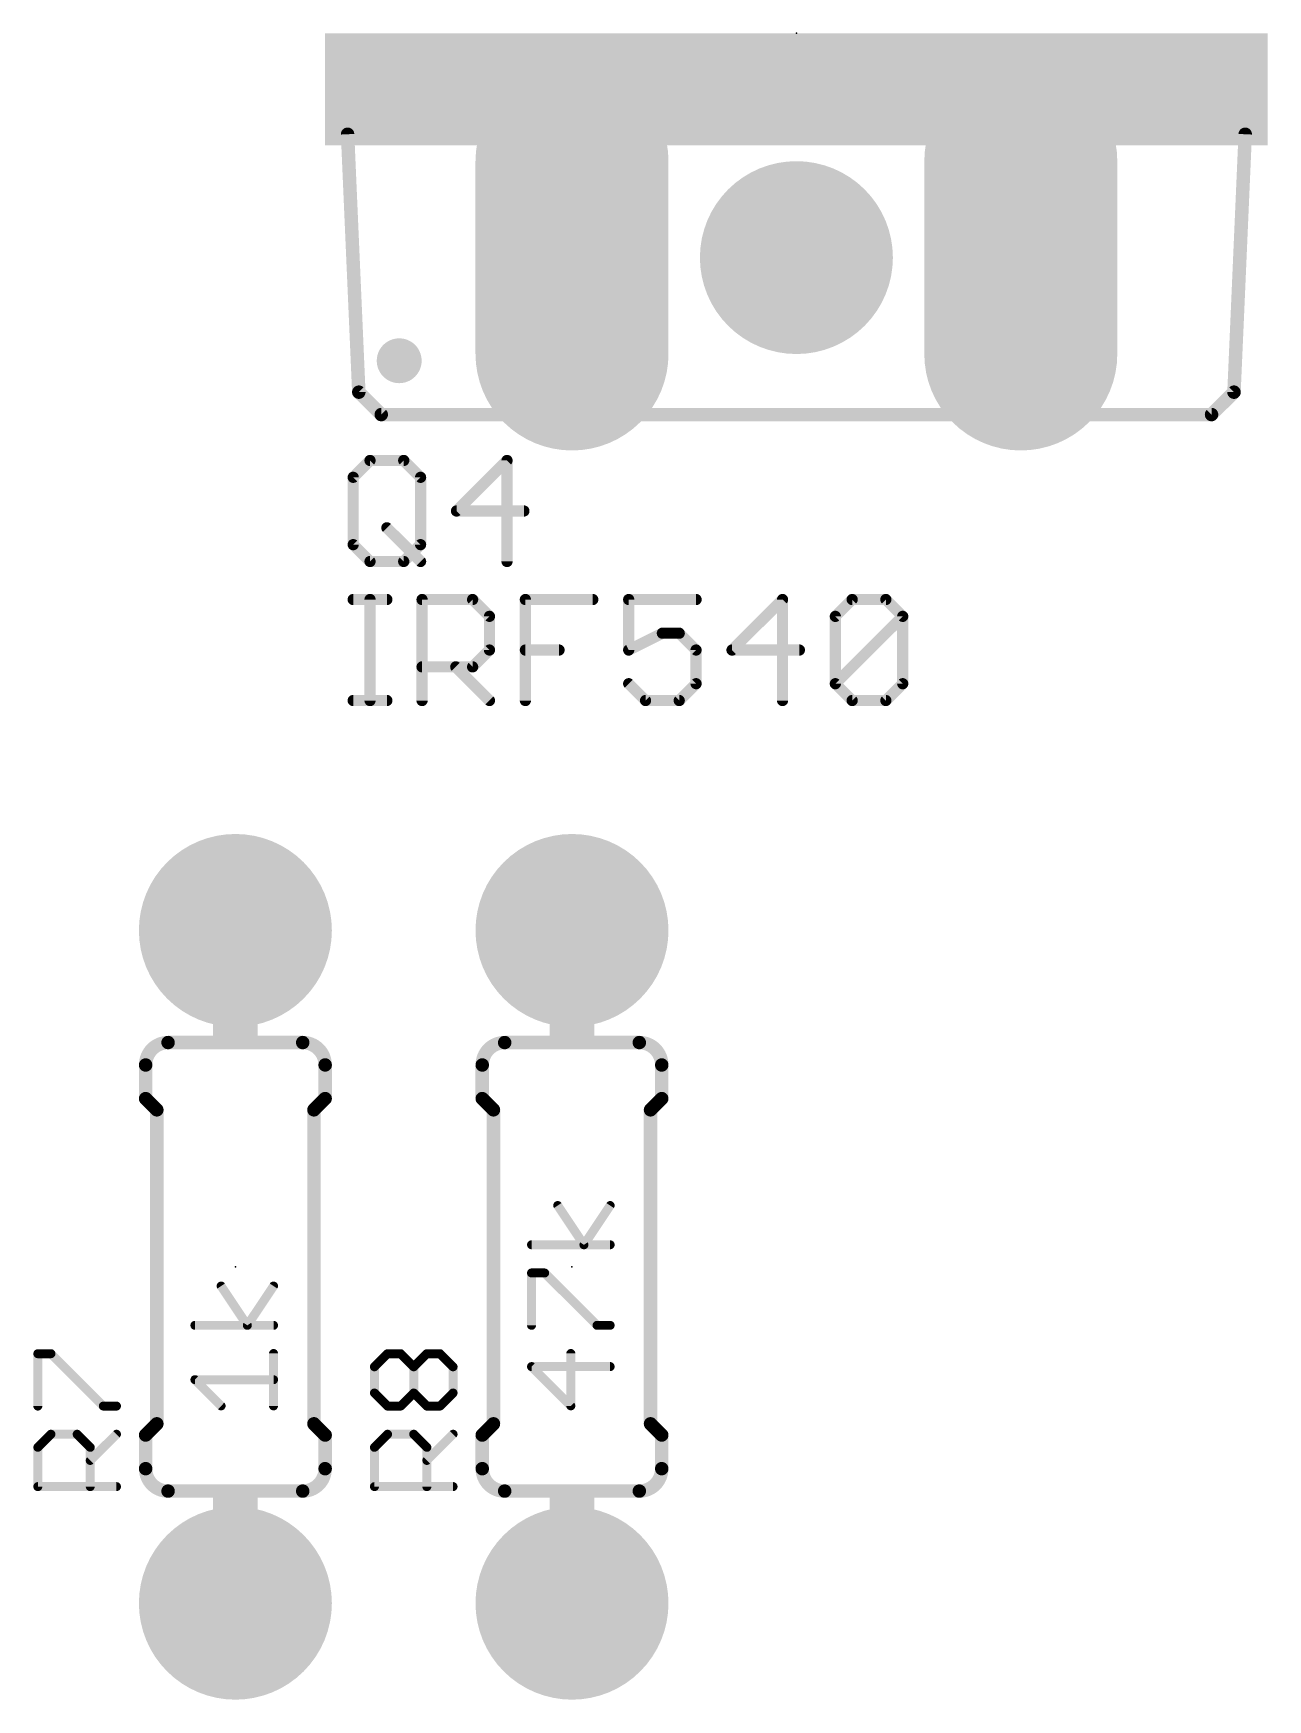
# Model space of a CAD drawing. Extents: x 28 to 146, y 32 to 158.
# Drawn here: x 98.04 to 112.01, y 124.64 to 143.51 of the extents above; entities that cross this region are included whole.
import ezdxf

# ---------------------------------------------------------------- set-up
doc = ezdxf.new("R2010")
doc.units = 0
for name, color, linetype in [('17', 94, 'CONTINUOUS'), ('21', 251, 'CONTINUOUS'), ('23', 178, 'CONTINUOUS'), ('25', 251, 'CONTINUOUS'), ('27', 251, 'CONTINUOUS'), ('51', 251, 'CONTINUOUS')]:
    doc.layers.add(name, color=color, linetype=linetype)

# ---------------------------------------------------------------- blocks, each defined once
blk = doc.blocks.new('RECT')
blk.add_solid([(-0.5, -0.5), (0.5, -0.5), (-0.5, 0.5), (0.5, 0.5)])
blk = doc.blocks.new('ROUNDP')
at = {"const_width": 0.5}
blk.add_lwpolyline([(0, -0.25, 1), (0, 0.25, 1), (0, -0.25)], format="xyb", dxfattribs=at)
blk = doc.blocks.new('LONGP100')
at = {"const_width": 1}
blk.add_lwpolyline([(-0.5, 0), (0.5, 0)], dxfattribs=at)
at = {"const_width": 0.5}
for points in [[(-0.5, 0.25, 1), (-0.5, -0.25)], [(0.5, -0.25, 1), (0.5, 0.25)]]:
    blk.add_lwpolyline(points, format="xyb", dxfattribs=at)

msp = doc.modelspace()

# ---------------------------------------------------------------- linework, layer by layer
at = {"layer": '21', "const_width": 0.1524}
for points in [[(101.727, 139.446), (101.6, 142.367)], [(111.76, 142.367), (111.633, 139.446)], [(101.727, 139.446), (101.981, 139.192)], [(111.379, 139.192), (111.633, 139.446)], [(111.379, 139.192), (101.981, 139.192)], [(101.092, 132.08), (99.568, 132.08)], [(104.902, 132.08), (103.378, 132.08)], [(99.314, 131.826), (99.314, 131.445)], [(101.346, 131.826), (101.346, 131.445)], [(103.124, 131.826), (103.124, 131.445)], [(105.156, 131.826), (105.156, 131.445)], [(99.441, 131.318), (99.314, 131.445)], [(99.441, 131.318), (99.441, 127.762)], [(101.219, 131.318), (101.346, 131.445)], [(101.219, 131.318), (101.219, 127.762)], [(103.251, 131.318), (103.124, 131.445)], [(103.251, 131.318), (103.251, 127.762)], [(105.029, 131.318), (105.156, 131.445)], [(105.029, 131.318), (105.029, 127.762)], [(99.441, 127.762), (99.314, 127.635)], [(101.219, 127.762), (101.346, 127.635)], [(103.251, 127.762), (103.124, 127.635)], [(105.029, 127.762), (105.156, 127.635)], [(99.314, 127.254), (99.314, 127.635)], [(101.346, 127.254), (101.346, 127.635)], [(103.124, 127.254), (103.124, 127.635)], [(105.156, 127.254), (105.156, 127.635)], [(101.092, 127), (99.568, 127)], [(104.902, 127), (103.378, 127)]]:
    msp.add_lwpolyline(points, dxfattribs=at)
at = {"layer": '21'}
for points, const_width in [([(101.6381, 142.3687, 1), (101.5619, 142.3653)], 0.0762), ([(111.7981, 142.3653, 1), (111.7219, 142.3687)], 0.0762), ([(102.1842, 139.6746, 1), (102.1842, 139.9286, 1), (102.1842, 139.6746)], 0.254), ([(101.6889, 139.4443, 1), (101.7651, 139.4477)], 0.0762), ([(101.7539, 139.4729, 1), (101.7001, 139.4191)], 0.0762), ([(111.5949, 139.4477, 1), (111.6711, 139.4443)], 0.0762), ([(111.6599, 139.4191, 1), (111.6061, 139.4729)], 0.0762), ([(101.981, 139.2301, 1), (101.981, 139.1539)], 0.0762), ([(101.9541, 139.1651, 1), (102.0079, 139.2189)], 0.0762), ([(111.3521, 139.2189, 1), (111.4059, 139.1651)], 0.0762), ([(111.379, 139.1539, 1), (111.379, 139.2301)], 0.0762), ([(99.568, 132.08, 0.4142), (99.314, 131.826)], 0.1524), ([(99.568, 132.1181, 1), (99.568, 132.0419)], 0.0762), ([(99.568, 132.0419, 1), (99.568, 132.1181)], 0.0762), ([(101.346, 131.826, 0.4142), (101.092, 132.08)], 0.1524), ([(101.092, 132.1181, 1), (101.092, 132.0419)], 0.0762), ([(101.092, 132.0419, 1), (101.092, 132.1181)], 0.0762), ([(103.378, 132.08, 0.4142), (103.124, 131.826)], 0.1524), ([(103.378, 132.1181, 1), (103.378, 132.0419)], 0.0762), ([(103.378, 132.0419, 1), (103.378, 132.1181)], 0.0762), ([(105.156, 131.826, 0.4142), (104.902, 132.08)], 0.1524), ([(104.902, 132.1181, 1), (104.902, 132.0419)], 0.0762), ([(104.902, 132.0419, 1), (104.902, 132.1181)], 0.0762), ([(99.3521, 131.826, 1), (99.2759, 131.826)], 0.0762), ([(99.2759, 131.826, 1), (99.3521, 131.826)], 0.0762), ([(101.3841, 131.826, 1), (101.3079, 131.826)], 0.0762), ([(101.3079, 131.826, 1), (101.3841, 131.826)], 0.0762), ([(103.1621, 131.826, 1), (103.0859, 131.826)], 0.0762), ([(103.0859, 131.826, 1), (103.1621, 131.826)], 0.0762), ([(105.1941, 131.826, 1), (105.1179, 131.826)], 0.0762), ([(105.1179, 131.826, 1), (105.1941, 131.826)], 0.0762), ([(99.2759, 131.445, 1), (99.3521, 131.445)], 0.0762), ([(99.3409, 131.4719, 1), (99.2871, 131.4181)], 0.0762), ([(99.4791, 131.318, 1), (99.4029, 131.318)], 0.0762), ([(99.4141, 131.2911, 1), (99.4679, 131.3449)], 0.0762), ([(101.2571, 131.318, 1), (101.1809, 131.318)], 0.0762), ([(101.1921, 131.3449, 1), (101.2459, 131.2911)], 0.0762), ([(101.3079, 131.445, 1), (101.3841, 131.445)], 0.0762), ([(101.3729, 131.4181, 1), (101.3191, 131.4719)], 0.0762), ([(103.0859, 131.445, 1), (103.1621, 131.445)], 0.0762), ([(103.1509, 131.4719, 1), (103.0971, 131.4181)], 0.0762), ([(103.2891, 131.318, 1), (103.2129, 131.318)], 0.0762), ([(103.2241, 131.2911, 1), (103.2779, 131.3449)], 0.0762), ([(105.0671, 131.318, 1), (104.9909, 131.318)], 0.0762), ([(105.0021, 131.3449, 1), (105.0559, 131.2911)], 0.0762), ([(105.1179, 131.445, 1), (105.1941, 131.445)], 0.0762), ([(105.1829, 131.4181, 1), (105.1291, 131.4719)], 0.0762), ([(99.4029, 127.762, 1), (99.4791, 127.762)], 0.0762), ([(99.4679, 127.7351, 1), (99.4141, 127.7889)], 0.0762), ([(101.1809, 127.762, 1), (101.2571, 127.762)], 0.0762), ([(101.2459, 127.7889, 1), (101.1921, 127.7351)], 0.0762), ([(103.2129, 127.762, 1), (103.2891, 127.762)], 0.0762), ([(103.2779, 127.7351, 1), (103.2241, 127.7889)], 0.0762), ([(104.9909, 127.762, 1), (105.0671, 127.762)], 0.0762), ([(105.0559, 127.7889, 1), (105.0021, 127.7351)], 0.0762), ([(99.3521, 127.635, 1), (99.2759, 127.635)], 0.0762), ([(99.2871, 127.6619, 1), (99.3409, 127.6081)], 0.0762), ([(101.3841, 127.635, 1), (101.3079, 127.635)], 0.0762), ([(101.3191, 127.6081, 1), (101.3729, 127.6619)], 0.0762), ([(103.1621, 127.635, 1), (103.0859, 127.635)], 0.0762), ([(103.0971, 127.6619, 1), (103.1509, 127.6081)], 0.0762), ([(105.1941, 127.635, 1), (105.1179, 127.635)], 0.0762), ([(105.1291, 127.6081, 1), (105.1829, 127.6619)], 0.0762), ([(99.314, 127.254, 0.4142), (99.568, 127)], 0.1524), ([(99.3521, 127.254, 1), (99.2759, 127.254)], 0.0762), ([(99.2759, 127.254, 1), (99.3521, 127.254)], 0.0762), ([(101.092, 127, 0.4142), (101.346, 127.254)], 0.1524), ([(101.3841, 127.254, 1), (101.3079, 127.254)], 0.0762), ([(101.3079, 127.254, 1), (101.3841, 127.254)], 0.0762), ([(103.124, 127.254, 0.4142), (103.378, 127)], 0.1524), ([(103.1621, 127.254, 1), (103.0859, 127.254)], 0.0762), ([(103.0859, 127.254, 1), (103.1621, 127.254)], 0.0762), ([(104.902, 127, 0.4142), (105.156, 127.254)], 0.1524), ([(105.1941, 127.254, 1), (105.1179, 127.254)], 0.0762), ([(105.1179, 127.254, 1), (105.1941, 127.254)], 0.0762), ([(99.568, 127.0381, 1), (99.568, 126.9619)], 0.0762), ([(99.568, 126.9619, 1), (99.568, 127.0381)], 0.0762), ([(101.092, 127.0381, 1), (101.092, 126.9619)], 0.0762), ([(101.092, 126.9619, 1), (101.092, 127.0381)], 0.0762), ([(103.378, 127.0381, 1), (103.378, 126.9619)], 0.0762), ([(103.378, 126.9619, 1), (103.378, 127.0381)], 0.0762), ([(104.902, 127.0381, 1), (104.902, 126.9619)], 0.0762), ([(104.902, 126.9619, 1), (104.902, 127.0381)], 0.0762)]:
    msp.add_lwpolyline(points, format="xyb", dxfattribs=dict(at, const_width=const_width))
at = {"layer": '23'}
for p in [(106.68, 143.51), (100.33, 129.54), (104.14, 129.54)]:
    msp.add_point(p, dxfattribs=at)
at = {"layer": '25'}
for points, const_width in [([(101.6635, 138.4816), (101.8542, 138.6723)], 0.127), ([(101.8542, 138.6723), (102.2355, 138.6723)], 0.127), ([(102.2355, 138.6723), (102.4262, 138.4816)], 0.127), ([(103.4049, 138.6723), (102.8329, 138.1003)], 0.127), ([(103.4049, 137.5283), (103.4049, 138.6723)], 0.127), ([(101.6635, 137.719), (101.6635, 138.4816)], 0.127), ([(102.4262, 138.4816), (102.4262, 137.719)], 0.127), ([(102.8329, 138.1003), (103.5955, 138.1003)], 0.127), ([(102.0448, 137.9096), (102.4262, 137.5283)], 0.127), ([(101.8542, 137.5283), (101.6635, 137.719)], 0.127), ([(102.4262, 137.719), (102.2355, 137.5283)], 0.127), ([(102.2355, 137.5283), (101.8542, 137.5283)], 0.127), ([(98.094, 127.9629), (98.094, 128.5561)], 0.1016), ([(98.094, 128.5561), (98.2423, 128.5561)], 0.1016), ([(98.2423, 128.5561), (98.8355, 127.9629)], 0.1016), ([(101.904, 128.4078), (102.0523, 128.5561)], 0.1016), ([(102.0523, 128.5561), (102.2006, 128.5561)], 0.1016), ([(102.2006, 128.5561), (102.3489, 128.4078)], 0.1016), ([(102.3489, 128.4078), (102.4972, 128.5561)], 0.1016), ([(102.4972, 128.5561), (102.6455, 128.5561)], 0.1016), ([(102.6455, 128.5561), (102.7938, 128.4078)], 0.1016), ([(101.904, 128.1112), (101.904, 128.4078)], 0.1016), ([(102.3489, 128.1112), (102.3489, 128.4078)], 0.1016), ([(102.7938, 128.4078), (102.7938, 128.1112)], 0.1016), ([(102.0523, 127.9629), (101.904, 128.1112)], 0.1016), ([(102.3489, 128.1112), (102.2006, 127.9629)], 0.1016), ([(102.4972, 127.9629), (102.3489, 128.1112)], 0.1016), ([(102.7938, 128.1112), (102.6455, 127.9629)], 0.1016), ([(98.8355, 127.9629), (98.9838, 127.9629)], 0.1016), ([(102.2006, 127.9629), (102.0523, 127.9629)], 0.1016), ([(102.6455, 127.9629), (102.4972, 127.9629)], 0.1016), ([(98.094, 127.4957), (98.2423, 127.644)], 0.1016), ([(98.2423, 127.644), (98.5389, 127.644)], 0.1016), ([(98.5389, 127.644), (98.6872, 127.4957)], 0.1016), ([(98.6872, 127.3474), (98.9838, 127.644)], 0.1016), ([(101.904, 127.4957), (102.0523, 127.644)], 0.1016), ([(102.0523, 127.644), (102.3489, 127.644)], 0.1016), ([(102.3489, 127.644), (102.4972, 127.4957)], 0.1016), ([(102.4972, 127.3474), (102.7938, 127.644)], 0.1016), ([(98.094, 127.0508), (98.094, 127.4957)], 0.1016), ([(98.6872, 127.4957), (98.6872, 127.0508)], 0.1016), ([(101.904, 127.0508), (101.904, 127.4957)], 0.1016), ([(102.4972, 127.4957), (102.4972, 127.0508)], 0.1016), ([(98.9838, 127.0508), (98.094, 127.0508)], 0.1016), ([(102.7938, 127.0508), (101.904, 127.0508)], 0.1016)]:
    msp.add_lwpolyline(points, dxfattribs=dict(at, const_width=const_width))
for points, const_width in [([(101.8542, 138.704, 1), (101.8542, 138.6405)], 0.0635), ([(101.8766, 138.6498, 1), (101.8317, 138.6947)], 0.0635), ([(102.2579, 138.6947, 1), (102.213, 138.6498)], 0.0635), ([(102.2355, 138.6405, 1), (102.2355, 138.704)], 0.0635), ([(103.4366, 138.6723, 1), (103.3731, 138.6723)], 0.0635), ([(103.4273, 138.6498, 1), (103.3824, 138.6947)], 0.0635), ([(101.6953, 138.4816, 1), (101.6317, 138.4816)], 0.0635), ([(101.641, 138.5041, 1), (101.686, 138.4592)], 0.0635), ([(102.4579, 138.4816, 1), (102.3944, 138.4816)], 0.0635), ([(102.4037, 138.4592, 1), (102.4486, 138.5041)], 0.0635), ([(102.8329, 138.132, 1), (102.8329, 138.0685)], 0.0635), ([(102.8104, 138.1227, 1), (102.8553, 138.0778)], 0.0635), ([(103.5955, 138.0685, 1), (103.5955, 138.132)], 0.0635), ([(102.0673, 137.9321, 1), (102.0224, 137.8872)], 0.0635), ([(101.686, 137.7414, 1), (101.641, 137.6965)], 0.0635), ([(102.4486, 137.6965, 1), (102.4037, 137.7414)], 0.0635), ([(101.6317, 137.719, 1), (101.6953, 137.719)], 0.0635), ([(101.8542, 137.56, 1), (101.8542, 137.4966)], 0.0635), ([(101.8317, 137.5058, 1), (101.8766, 137.5508)], 0.0635), ([(102.213, 137.5508, 1), (102.2579, 137.5058)], 0.0635), ([(102.2355, 137.4966, 1), (102.2355, 137.56)], 0.0635), ([(102.3944, 137.719, 1), (102.4579, 137.719)], 0.0635), ([(102.4037, 137.5058, 1), (102.4486, 137.5508)], 0.0635), ([(103.3731, 137.5283, 1), (103.4366, 137.5283)], 0.0635), ([(98.1194, 128.5561, 1), (98.0686, 128.5561)], 0.0508), ([(98.094, 128.5815, 1), (98.094, 128.5307)], 0.0508), ([(98.2603, 128.5741, 1), (98.2244, 128.5381)], 0.0508), ([(98.2423, 128.5307, 1), (98.2423, 128.5815)], 0.0508), ([(102.0523, 128.5815, 1), (102.0523, 128.5307)], 0.0508), ([(102.0703, 128.5381, 1), (102.0344, 128.5741)], 0.0508), ([(102.2186, 128.5741, 1), (102.1827, 128.5381)], 0.0508), ([(102.2006, 128.5307, 1), (102.2006, 128.5815)], 0.0508), ([(102.4972, 128.5815, 1), (102.4972, 128.5307)], 0.0508), ([(102.5152, 128.5381, 1), (102.4793, 128.5741)], 0.0508), ([(102.6635, 128.5741, 1), (102.6275, 128.5381)], 0.0508), ([(102.6455, 128.5307, 1), (102.6455, 128.5815)], 0.0508), ([(101.9294, 128.4078, 1), (101.8786, 128.4078)], 0.0508), ([(101.8861, 128.4258, 1), (101.922, 128.3898)], 0.0508), ([(102.3743, 128.4078, 1), (102.3235, 128.4078)], 0.0508), ([(102.331, 128.4258, 1), (102.3669, 128.3898)], 0.0508), ([(102.331, 128.3898, 1), (102.3669, 128.4258)], 0.0508), ([(102.8192, 128.4078, 1), (102.7684, 128.4078)], 0.0508), ([(102.7758, 128.3898, 1), (102.8118, 128.4258)], 0.0508), ([(101.922, 128.1292, 1), (101.8861, 128.0933)], 0.0508), ([(102.3669, 128.1292, 1), (102.331, 128.0933)], 0.0508), ([(102.3669, 128.0933, 1), (102.331, 128.1292)], 0.0508), ([(102.8118, 128.0933, 1), (102.7758, 128.1292)], 0.0508), ([(98.0686, 127.9629, 1), (98.1194, 127.9629)], 0.0508), ([(98.8355, 127.9883, 1), (98.8355, 127.9375)], 0.0508), ([(98.8175, 127.945, 1), (98.8535, 127.9809)], 0.0508), ([(98.9838, 127.9375, 1), (98.9838, 127.9883)], 0.0508), ([(101.8786, 128.1112, 1), (101.9294, 128.1112)], 0.0508), ([(102.0523, 127.9883, 1), (102.0523, 127.9375)], 0.0508), ([(102.0344, 127.945, 1), (102.0703, 127.9809)], 0.0508), ([(102.1827, 127.9809, 1), (102.2186, 127.945)], 0.0508), ([(102.2006, 127.9375, 1), (102.2006, 127.9883)], 0.0508), ([(102.3235, 128.1112, 1), (102.3743, 128.1112)], 0.0508), ([(102.4972, 127.9883, 1), (102.4972, 127.9375)], 0.0508), ([(102.4793, 127.945, 1), (102.5152, 127.9809)], 0.0508), ([(102.6275, 127.9809, 1), (102.6635, 127.945)], 0.0508), ([(102.6455, 127.9375, 1), (102.6455, 127.9883)], 0.0508), ([(102.7684, 128.1112, 1), (102.8192, 128.1112)], 0.0508), ([(98.2423, 127.6694, 1), (98.2423, 127.6186)], 0.0508), ([(98.2603, 127.626, 1), (98.2244, 127.6619)], 0.0508), ([(98.5569, 127.6619, 1), (98.521, 127.626)], 0.0508), ([(98.5389, 127.6186, 1), (98.5389, 127.6694)], 0.0508), ([(99.0018, 127.626, 1), (98.9658, 127.6619)], 0.0508), ([(102.0523, 127.6694, 1), (102.0523, 127.6186)], 0.0508), ([(102.0703, 127.626, 1), (102.0344, 127.6619)], 0.0508), ([(102.3669, 127.6619, 1), (102.331, 127.626)], 0.0508), ([(102.3489, 127.6186, 1), (102.3489, 127.6694)], 0.0508), ([(102.8118, 127.626, 1), (102.7758, 127.6619)], 0.0508), ([(98.1194, 127.4957, 1), (98.0686, 127.4957)], 0.0508), ([(98.0761, 127.5136, 1), (98.112, 127.4777)], 0.0508), ([(98.7126, 127.4957, 1), (98.6618, 127.4957)], 0.0508), ([(98.6693, 127.3653, 1), (98.7052, 127.3294)], 0.0508), ([(98.6693, 127.4777, 1), (98.7052, 127.5136)], 0.0508), ([(101.9294, 127.4957, 1), (101.8786, 127.4957)], 0.0508), ([(101.8861, 127.5136, 1), (101.922, 127.4777)], 0.0508), ([(102.5226, 127.4957, 1), (102.4718, 127.4957)], 0.0508), ([(102.4793, 127.3653, 1), (102.5152, 127.3294)], 0.0508), ([(102.4793, 127.4777, 1), (102.5152, 127.5136)], 0.0508), ([(98.094, 127.0762, 1), (98.094, 127.0254)], 0.0508), ([(98.0686, 127.0508, 1), (98.1194, 127.0508)], 0.0508), ([(98.6618, 127.0508, 1), (98.7126, 127.0508)], 0.0508), ([(98.9838, 127.0254, 1), (98.9838, 127.0762)], 0.0508), ([(101.904, 127.0762, 1), (101.904, 127.0254)], 0.0508), ([(101.8786, 127.0508, 1), (101.9294, 127.0508)], 0.0508), ([(102.4718, 127.0508, 1), (102.5226, 127.0508)], 0.0508), ([(102.7938, 127.0254, 1), (102.7938, 127.0762)], 0.0508)]:
    msp.add_lwpolyline(points, format="xyb", dxfattribs=dict(at, const_width=const_width))
at = {"layer": '27'}
for points, const_width in [([(101.6635, 137.0975), (102.0448, 137.0975)], 0.127), ([(101.8542, 135.9535), (101.8542, 137.0975)], 0.127), ([(102.4431, 135.9535), (102.4431, 137.0975)], 0.127), ([(102.4431, 137.0975), (103.0151, 137.0975)], 0.127), ([(103.0151, 137.0975), (103.2057, 136.9068)], 0.127), ([(103.6125, 135.9535), (103.6125, 137.0975)], 0.127), ([(103.6125, 137.0975), (104.3751, 137.0975)], 0.127), ([(105.5445, 137.0975), (104.7819, 137.0975)], 0.127), ([(104.7819, 137.0975), (104.7819, 136.5255)], 0.127), ([(106.5233, 137.0975), (105.9513, 136.5255)], 0.127), ([(106.5233, 135.9535), (106.5233, 137.0975)], 0.127), ([(107.1207, 136.9068), (107.3113, 137.0975)], 0.127), ([(107.3113, 137.0975), (107.6927, 137.0975)], 0.127), ([(107.6927, 137.0975), (107.8833, 136.9068)], 0.127), ([(103.2057, 136.9068), (103.2057, 136.5255)], 0.127), ([(107.1207, 136.1442), (107.1207, 136.9068)], 0.127), ([(107.1207, 136.1442), (107.8833, 136.9068)], 0.127), ([(107.8833, 136.9068), (107.8833, 136.1442)], 0.127), ([(104.7819, 136.5255), (105.1632, 136.7161)], 0.127), ([(105.1632, 136.7161), (105.3539, 136.7161)], 0.127), ([(105.3539, 136.7161), (105.5445, 136.5255)], 0.127), ([(103.2057, 136.5255), (103.0151, 136.3348)], 0.127), ([(103.6125, 136.5255), (103.9938, 136.5255)], 0.127), ([(105.5445, 136.5255), (105.5445, 136.1442)], 0.127), ([(105.9513, 136.5255), (106.7139, 136.5255)], 0.127), ([(103.0151, 136.3348), (102.4431, 136.3348)], 0.127), ([(102.8244, 136.3348), (103.2057, 135.9535)], 0.127), ([(104.9726, 135.9535), (104.7819, 136.1442)], 0.127), ([(105.5445, 136.1442), (105.3539, 135.9535)], 0.127), ([(107.3113, 135.9535), (107.1207, 136.1442)], 0.127), ([(107.8833, 136.1442), (107.6927, 135.9535)], 0.127), ([(101.6635, 135.9535), (102.0448, 135.9535)], 0.127), ([(105.3539, 135.9535), (104.9726, 135.9535)], 0.127), ([(107.6927, 135.9535), (107.3113, 135.9535)], 0.127), ([(104.2752, 129.7895), (103.9786, 130.2343)], 0.1016), ([(104.5718, 130.2343), (104.2752, 129.7895)], 0.1016), ([(104.5718, 129.7895), (103.682, 129.7895)], 0.1016), ([(103.682, 128.8773), (103.682, 129.4705)], 0.1016), ([(103.682, 129.4705), (103.8303, 129.4705)], 0.1016), ([(103.8303, 129.4705), (104.4235, 128.8773)], 0.1016), ([(100.4652, 128.8773), (100.1686, 129.3222)], 0.1016), ([(100.7618, 129.3222), (100.4652, 128.8773)], 0.1016), ([(100.7618, 128.8773), (99.872, 128.8773)], 0.1016), ([(104.4235, 128.8773), (104.5718, 128.8773)], 0.1016), ([(100.7618, 127.9652), (100.7618, 128.5584)], 0.1016), ([(104.1269, 127.9652), (104.1269, 128.5584)], 0.1016), ([(104.5718, 128.4101), (103.682, 128.4101)], 0.1016), ([(103.682, 128.4101), (104.1269, 127.9652)], 0.1016), ([(100.1686, 127.9652), (99.872, 128.2618)], 0.1016), ([(99.872, 128.2618), (100.7618, 128.2618)], 0.1016)]:
    msp.add_lwpolyline(points, dxfattribs=dict(at, const_width=const_width))
for points, const_width in [([(101.6635, 137.1292, 1), (101.6635, 137.0657)], 0.0635), ([(101.8859, 137.0975, 1), (101.8224, 137.0975)], 0.0635), ([(102.0448, 137.0657, 1), (102.0448, 137.1292)], 0.0635), ([(102.4748, 137.0975, 1), (102.4113, 137.0975)], 0.0635), ([(102.4431, 137.1292, 1), (102.4431, 137.0657)], 0.0635), ([(103.0375, 137.1199, 1), (102.9926, 137.075)], 0.0635), ([(103.0151, 137.0657, 1), (103.0151, 137.1292)], 0.0635), ([(103.6442, 137.0975, 1), (103.5807, 137.0975)], 0.0635), ([(103.6125, 137.1292, 1), (103.6125, 137.0657)], 0.0635), ([(104.3751, 137.0657, 1), (104.3751, 137.1292)], 0.0635), ([(104.8136, 137.0975, 1), (104.7501, 137.0975)], 0.0635), ([(104.7819, 137.1292, 1), (104.7819, 137.0657)], 0.0635), ([(105.5445, 137.0657, 1), (105.5445, 137.1292)], 0.0635), ([(106.555, 137.0975, 1), (106.4915, 137.0975)], 0.0635), ([(106.5457, 137.075, 1), (106.5008, 137.1199)], 0.0635), ([(107.3113, 137.1292, 1), (107.3113, 137.0657)], 0.0635), ([(107.3338, 137.075, 1), (107.2889, 137.1199)], 0.0635), ([(107.7151, 137.1199, 1), (107.6702, 137.075)], 0.0635), ([(107.6927, 137.0657, 1), (107.6927, 137.1292)], 0.0635), ([(103.2375, 136.9068, 1), (103.174, 136.9068)], 0.0635), ([(103.1833, 136.8844, 1), (103.2282, 136.9293)], 0.0635), ([(107.1524, 136.9068, 1), (107.0889, 136.9068)], 0.0635), ([(107.0982, 136.9293, 1), (107.1431, 136.8844)], 0.0635), ([(107.9151, 136.9068, 1), (107.8516, 136.9068)], 0.0635), ([(107.9058, 136.8844, 1), (107.8609, 136.9293)], 0.0635), ([(107.8609, 136.8844, 1), (107.9058, 136.9293)], 0.0635), ([(105.1632, 136.7479, 1), (105.1632, 136.6844)], 0.0635), ([(105.1774, 136.6878, 1), (105.149, 136.7445)], 0.0635), ([(105.3763, 136.7386, 1), (105.3314, 136.6937)], 0.0635), ([(105.3539, 136.6844, 1), (105.3539, 136.7479)], 0.0635), ([(103.174, 136.5255, 1), (103.2375, 136.5255)], 0.0635), ([(103.2282, 136.503, 1), (103.1833, 136.5479)], 0.0635), ([(103.6125, 136.5572, 1), (103.6125, 136.4937)], 0.0635), ([(103.9938, 136.4937, 1), (103.9938, 136.5572)], 0.0635), ([(104.7677, 136.5539, 1), (104.7961, 136.4971)], 0.0635), ([(104.7501, 136.5255, 1), (104.8136, 136.5255)], 0.0635), ([(105.5763, 136.5255, 1), (105.5128, 136.5255)], 0.0635), ([(105.5221, 136.503, 1), (105.567, 136.5479)], 0.0635), ([(105.9513, 136.5572, 1), (105.9513, 136.4937)], 0.0635), ([(105.9288, 136.5479, 1), (105.9737, 136.503)], 0.0635), ([(106.7139, 136.4937, 1), (106.7139, 136.5572)], 0.0635), ([(102.4431, 136.3666, 1), (102.4431, 136.3031)], 0.0635), ([(102.8469, 136.3573, 1), (102.802, 136.3124)], 0.0635), ([(102.9926, 136.3573, 1), (103.0375, 136.3124)], 0.0635), ([(103.0151, 136.3031, 1), (103.0151, 136.3666)], 0.0635), ([(104.8043, 136.1666, 1), (104.7594, 136.1217)], 0.0635), ([(105.5128, 136.1442, 1), (105.5763, 136.1442)], 0.0635), ([(105.567, 136.1217, 1), (105.5221, 136.1666)], 0.0635), ([(107.0889, 136.1442, 1), (107.1524, 136.1442)], 0.0635), ([(107.1431, 136.1666, 1), (107.0982, 136.1217)], 0.0635), ([(107.0982, 136.1666, 1), (107.1431, 136.1217)], 0.0635), ([(107.8516, 136.1442, 1), (107.9151, 136.1442)], 0.0635), ([(107.9058, 136.1217, 1), (107.8609, 136.1666)], 0.0635), ([(101.6635, 135.9853, 1), (101.6635, 135.9218)], 0.0635), ([(101.8224, 135.9535, 1), (101.8859, 135.9535)], 0.0635), ([(102.0448, 135.9218, 1), (102.0448, 135.9853)], 0.0635), ([(102.4113, 135.9535, 1), (102.4748, 135.9535)], 0.0635), ([(103.1833, 135.931, 1), (103.2282, 135.976)], 0.0635), ([(103.5807, 135.9535, 1), (103.6442, 135.9535)], 0.0635), ([(104.9726, 135.9853, 1), (104.9726, 135.9218)], 0.0635), ([(104.9501, 135.931, 1), (104.995, 135.976)], 0.0635), ([(105.3314, 135.976, 1), (105.3763, 135.931)], 0.0635), ([(105.3539, 135.9218, 1), (105.3539, 135.9853)], 0.0635), ([(106.4915, 135.9535, 1), (106.555, 135.9535)], 0.0635), ([(107.3113, 135.9853, 1), (107.3113, 135.9218)], 0.0635), ([(107.2889, 135.931, 1), (107.3338, 135.976)], 0.0635), ([(107.6702, 135.976, 1), (107.7151, 135.931)], 0.0635), ([(107.6927, 135.9218, 1), (107.6927, 135.9853)], 0.0635), ([(103.9998, 130.2484, 1), (103.9575, 130.2203)], 0.0508), ([(104.5929, 130.2203, 1), (104.5507, 130.2484)], 0.0508), ([(103.682, 129.8149, 1), (103.682, 129.7641)], 0.0508), ([(104.2541, 129.8036, 1), (104.2963, 129.7754)], 0.0508), ([(104.2541, 129.7754, 1), (104.2963, 129.8036)], 0.0508), ([(104.5718, 129.7641, 1), (104.5718, 129.8149)], 0.0508), ([(103.7074, 129.4705, 1), (103.6566, 129.4705)], 0.0508), ([(103.682, 129.4959, 1), (103.682, 129.4451)], 0.0508), ([(103.8483, 129.4885, 1), (103.8124, 129.4525)], 0.0508), ([(103.8303, 129.4451, 1), (103.8303, 129.4959)], 0.0508), ([(100.1898, 129.3363, 1), (100.1475, 129.3081)], 0.0508), ([(100.7829, 129.3081, 1), (100.7407, 129.3363)], 0.0508), ([(99.872, 128.9027, 1), (99.872, 128.8519)], 0.0508), ([(100.4441, 128.8914, 1), (100.4863, 128.8632)], 0.0508), ([(100.4441, 128.8632, 1), (100.4863, 128.8914)], 0.0508), ([(100.7618, 128.8519, 1), (100.7618, 128.9027)], 0.0508), ([(103.6566, 128.8773, 1), (103.7074, 128.8773)], 0.0508), ([(104.4235, 128.9027, 1), (104.4235, 128.8519)], 0.0508), ([(104.4055, 128.8594, 1), (104.4415, 128.8953)], 0.0508), ([(104.5718, 128.8519, 1), (104.5718, 128.9027)], 0.0508), ([(100.7872, 128.5584, 1), (100.7364, 128.5584)], 0.0508), ([(104.1523, 128.5584, 1), (104.1015, 128.5584)], 0.0508), ([(103.682, 128.4355, 1), (103.682, 128.3847)], 0.0508), ([(103.7, 128.428, 1), (103.6641, 128.3921)], 0.0508), ([(104.5718, 128.3847, 1), (104.5718, 128.4355)], 0.0508), ([(99.872, 128.2872, 1), (99.872, 128.2364)], 0.0508), ([(99.89, 128.2797, 1), (99.8541, 128.2438)], 0.0508), ([(100.7618, 128.2364, 1), (100.7618, 128.2872)], 0.0508), ([(100.1507, 127.9472, 1), (100.1866, 127.9832)], 0.0508), ([(100.7364, 127.9652, 1), (100.7872, 127.9652)], 0.0508), ([(104.1015, 127.9652, 1), (104.1523, 127.9652)], 0.0508), ([(104.109, 127.9472, 1), (104.1449, 127.9832)], 0.0508)]:
    msp.add_lwpolyline(points, format="xyb", dxfattribs=dict(at, const_width=const_width))
at = {"layer": '51', "const_width": 0.508}
for points in [[(100.33, 133.35), (100.33, 132.461)], [(104.14, 133.35), (104.14, 132.461)], [(100.33, 125.73), (100.33, 126.619)], [(104.14, 125.73), (104.14, 126.619)]]:
    msp.add_lwpolyline(points, dxfattribs=at)
at = {"layer": '51', "const_width": 0.254}
for points in [[(100.457, 133.35, 1), (100.203, 133.35)], [(104.267, 133.35, 1), (104.013, 133.35)], [(100.203, 132.461, 1), (100.457, 132.461)], [(104.013, 132.461, 1), (104.267, 132.461)], [(100.457, 126.619, 1), (100.203, 126.619)], [(104.267, 126.619, 1), (104.013, 126.619)], [(100.203, 125.73, 1), (100.457, 125.73)], [(104.013, 125.73, 1), (104.267, 125.73)]]:
    msp.add_lwpolyline(points, format="xyb", dxfattribs=at)

# ---------------------------------------------------------------- block references
at = {"layer": '17', "xscale": 2.1844, "yscale": 2.1844, "rotation": 90}
for name, p in [('LONGP100', (104.14, 140.97)), ('LONGP100', (109.22, 140.97)), ('ROUNDP', (106.68, 140.97)), ('ROUNDP', (100.33, 133.35)), ('ROUNDP', (104.14, 133.35)), ('ROUNDP', (100.33, 125.73)), ('ROUNDP', (104.14, 125.73))]:
    msp.add_blockref(name, p, dxfattribs=at)
at = {"layer": '21'}
for p, xscale, yscale in [((106.68, 143.129), 10.668, 0.762), ((102.2985, 142.494), 1.905, 0.508), ((105.41, 142.494), 0.762, 0.508), ((107.95, 142.494), 0.762, 0.508), ((111.0615, 142.494), 1.905, 0.508)]:
    msp.add_blockref('RECT', p, dxfattribs=dict(at, xscale=xscale, yscale=yscale))
at = {"layer": '21', "xscale": 0.381, "yscale": 0.508, "rotation": 90}
for p in [(100.33, 132.2705), (104.14, 132.2705), (100.33, 126.8095), (104.14, 126.8095)]:
    msp.add_blockref('RECT', p, dxfattribs=at)
at = {"layer": '51', "xscale": 1.778, "yscale": 0.508}
for p in [(104.14, 142.494), (106.68, 142.494), (109.22, 142.494)]:
    msp.add_blockref('RECT', p, dxfattribs=at)

doc.saveas('drawing.dxf')
